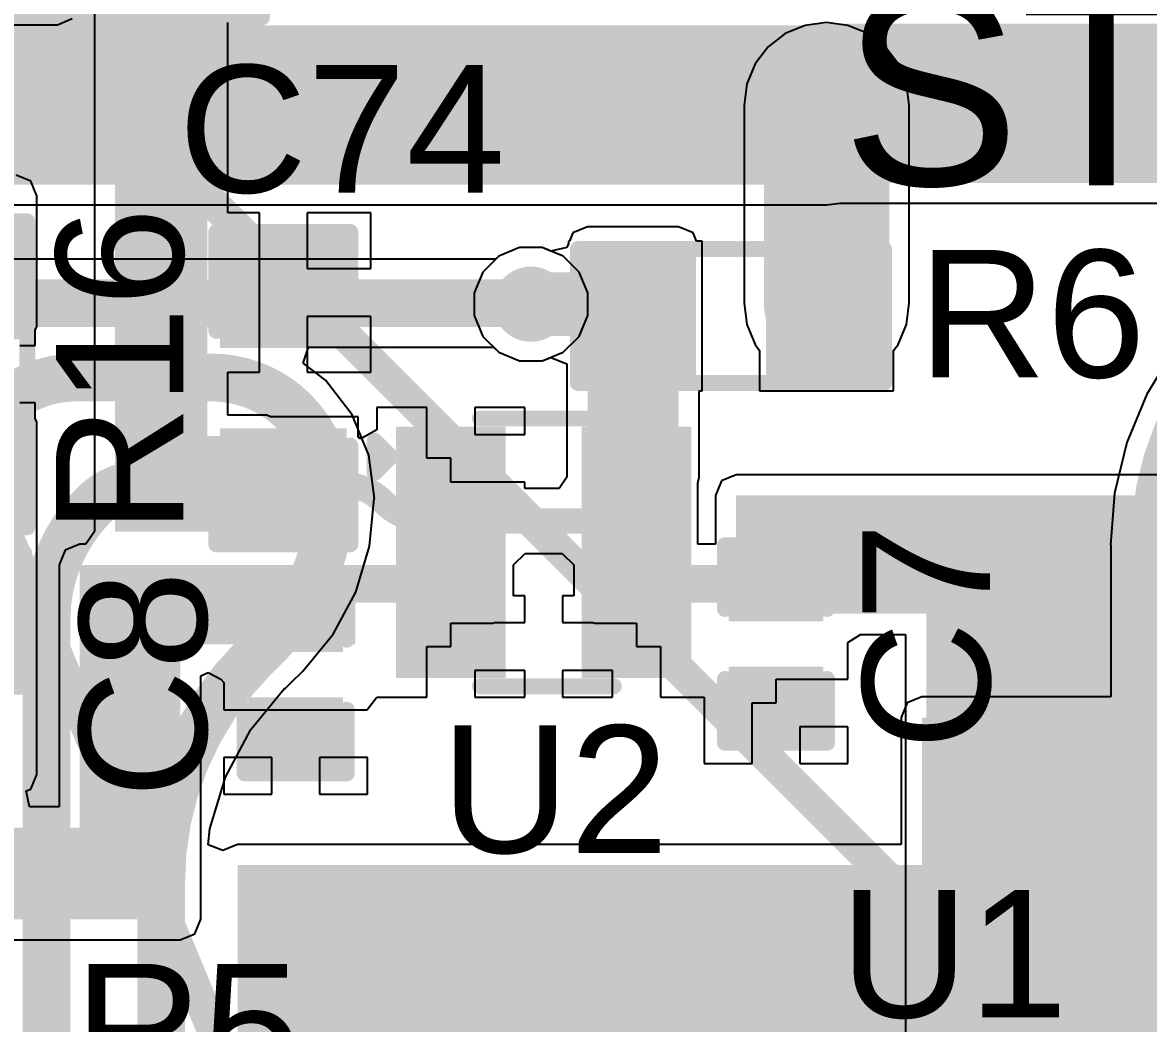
# Model space of a CAD drawing. Header units: millimetres. Extents: x -0.86 to 3.12, y -2.15 to 0.92.
# Drawn here: x 1.2178 to 1.571, y -1.2067 to -0.8927 of the extents above; entities that cross this region are included whole.
import ezdxf

# ---------------------------------------------------------------- set-up
doc = ezdxf.new("R2010")
doc.units = ezdxf.units.MM
doc.header["$MEASUREMENT"] = 0
for name, color, linetype in [('BottomLayer', 5, 'Continuous'), ('Mechanical1', 6, 'Continuous'), ('Mechanical2', 216, 'Continuous'), ('TopLayer', 1, 'Continuous'), ('TopOverlay', 2, 'Continuous'), ('TopPaste', 8, 'Continuous'), ('TopSolder', 216, 'Continuous'), ('ViaHoleLayer', 16, 'Continuous')]:
    doc.layers.add(name, color=color, linetype=linetype)
doc.styles.add('Arial', font='', dxfattribs={"height": 0.2})
doc.styles.get('Arial').set_extended_font_data('Arial')

# ---------------------------------------------------------------- blocks, each defined once
blk = doc.blocks.new('SOT_583_13')
at = {"layer": 'TopLayer'}
for points in [[(-0.0423228, 0.0354331), (-0.0159448, 0.0354331), (-0.0159448, 0.0236221), (-0.0423228, 0.0236221)], [(0.0159448, 0.0354331), (0.0423228, 0.0354331), (0.0423228, 0.0236221), (0.0159448, 0.0236221)], [(-0.0423228, 0.0157481), (-0.0159448, 0.0157481), (-0.0159448, 0.0039371), (-0.0423228, 0.0039371)], [(0.0159449, 0.0157481), (0.0423229, 0.0157481), (0.0423229, 0.0039371), (0.0159449, 0.0039371)], [(-0.0423228, -0.003937), (-0.0159448, -0.003937), (-0.0159448, -0.015748), (-0.0423228, -0.015748)], [(0.0159447, -0.0039369), (0.0423227, -0.0039369), (0.0423227, -0.0157479), (0.0159447, -0.0157479)], [(-0.0423228, -0.023622), (-0.0159448, -0.023622), (-0.0159448, -0.035433), (-0.0423228, -0.035433)], [(0.0159448, -0.0236221), (0.0423228, -0.0236221), (0.0423228, -0.0354331), (0.0159448, -0.0354331)]]:
    blk.add_hatch(color=1, dxfattribs=at).paths.add_polyline_path(points)
at = {"layer": 'TopPaste'}
for points in [[(-0.0423228, 0.0354331), (-0.0159448, 0.0354331), (-0.0159448, 0.0236221), (-0.0423228, 0.0236221)], [(0.0159448, 0.0354331), (0.0423228, 0.0354331), (0.0423228, 0.0236221), (0.0159448, 0.0236221)], [(-0.0423228, 0.0157481), (-0.0159448, 0.0157481), (-0.0159448, 0.0039371), (-0.0423228, 0.0039371)], [(0.0159449, 0.0157481), (0.0423229, 0.0157481), (0.0423229, 0.0039371), (0.0159449, 0.0039371)], [(-0.0423228, -0.003937), (-0.0159448, -0.003937), (-0.0159448, -0.015748), (-0.0423228, -0.015748)], [(0.0159447, -0.0039369), (0.0423227, -0.0039369), (0.0423227, -0.0157479), (0.0159447, -0.0157479)], [(-0.0423228, -0.023622), (-0.0159448, -0.023622), (-0.0159448, -0.035433), (-0.0423228, -0.035433)], [(0.0159448, -0.0236221), (0.0423228, -0.0236221), (0.0423228, -0.0354331), (0.0159448, -0.0354331)]]:
    blk.add_hatch(color=8, dxfattribs=at).paths.add_polyline_path(points)
at = {"layer": 'TopSolder'}
for points in [[(-0.0463228, 0.0394331), (-0.0119448, 0.0394331), (-0.0119448, 0.0196221), (-0.0463228, 0.0196221)], [(0.0119448, 0.0394331), (0.0463228, 0.0394331), (0.0463228, 0.0196221), (0.0119448, 0.0196221)], [(-0.0463228, 0.0197481), (-0.0119448, 0.0197481), (-0.0119448, -6.29e-05), (-0.0463228, -6.29e-05)], [(0.0119449, 0.0197481), (0.0463229, 0.0197481), (0.0463229, -6.29e-05), (0.0119449, -6.29e-05)], [(-0.0463228, 6.3e-05), (-0.0119448, 6.3e-05), (-0.0119448, -0.019748), (-0.0463228, -0.019748)], [(0.0119447, 6.31e-05), (0.0463227, 6.31e-05), (0.0463227, -0.0197479), (0.0119447, -0.0197479)], [(-0.0463228, -0.019622), (-0.0119448, -0.019622), (-0.0119448, -0.039433), (-0.0463228, -0.039433)], [(0.0119448, -0.0196221), (0.0463228, -0.0196221), (0.0463228, -0.0394331), (0.0119448, -0.0394331)]]:
    blk.add_hatch(color=216, dxfattribs=at).paths.add_polyline_path(points)
at = {"layer": 'TopOverlay', "const_width": 0.005}
for points in [[(-0.02, 0.0419999), (0.022, 0.042)], [(-0.053, 0.025), (-0.0529999, 0.0349999)], [(-0.0529999, 0.0349999), (-0.048, 0.03)], [(-0.053, 0.025), (-0.048, 0.03)], [(-0.0199999, -0.042), (0.022, -0.042)]]:
    blk.add_lwpolyline(points, dxfattribs=at)
at = {"layer": 'TopOverlay', "const_width": 0.0025}
for points in [[(-0.02125, 0.0419999, 1), (-0.01875, 0.0419999, 1)], [(0.02075, 0.042, 1), (0.02325, 0.042, 1)], [(-0.0542499, 0.0349999, 1), (-0.0517499, 0.0349999, 1)], [(-0.0542499, 0.0349999, 1), (-0.0517499, 0.0349999, 1)], [(-0.04925, 0.03, 1), (-0.04675, 0.03, 1)], [(-0.04925, 0.03, 1), (-0.04675, 0.03, 1)], [(-0.05425, 0.025, 1), (-0.05175, 0.025, 1)], [(-0.05425, 0.025, 1), (-0.05175, 0.025, 1)], [(-0.0212499, -0.042, 1), (-0.0187499, -0.042, 1)], [(0.02075, -0.042, 1), (0.02325, -0.042, 1)]]:
    blk.add_lwpolyline(points, format="xyb", close=True, dxfattribs=at)
blk = doc.blocks.new('R___0603_25')
at = {"layer": 'TopLayer'}
for points in [[(-0.015, 0.0175), (-0.015, -0.0175), (-0.045, -0.0175), (-0.045, 0.0175)], [(0.045, 0.0175), (0.045, -0.0175), (0.015, -0.0175), (0.015, 0.0175)]]:
    blk.add_hatch(color=1, dxfattribs=at).paths.add_polyline_path(points)
at = {"layer": 'TopPaste'}
for points in [[(-0.015, 0.0175), (-0.015, -0.0175), (-0.045, -0.0175), (-0.045, 0.0175)], [(0.045, 0.0175), (0.045, -0.0175), (0.015, -0.0175), (0.015, 0.0175)]]:
    blk.add_hatch(color=8, dxfattribs=at).paths.add_polyline_path(points)
at = {"layer": 'TopSolder'}
for points in [[(-0.011, 0.0215), (-0.011, -0.0215), (-0.049, -0.0215), (-0.049, 0.0215)], [(0.049, 0.0215), (0.049, -0.0215), (0.011, -0.0215), (0.011, 0.0215)]]:
    blk.add_hatch(color=216, dxfattribs=at).paths.add_polyline_path(points)
at = {"layer": 'TopOverlay', "const_width": 0.005}
for points in [[(-0.048, 0.021), (-0.048, -0.021)], [(-0.048, 0.021), (0.048, 0.021)], [(0.048, 0.021), (0.048, -0.021)], [(-0.048, -0.021), (0.048, -0.021)]]:
    blk.add_lwpolyline(points, dxfattribs=at)
at = {"layer": 'TopOverlay', "const_width": 0.0025}
for points in [[(-0.04925, 0.021, 1), (-0.04675, 0.021, 1)], [(-0.04925, 0.021, 1), (-0.04675, 0.021, 1)], [(0.04675, 0.021, 1), (0.04925, 0.021, 1)], [(0.04675, 0.021, 1), (0.04925, 0.021, 1)], [(-0.04925, -0.021, 1), (-0.04675, -0.021, 1)], [(-0.04925, -0.021, 1), (-0.04675, -0.021, 1)], [(0.04675, -0.021, 1), (0.04925, -0.021, 1)], [(0.04675, -0.021, 1), (0.04925, -0.021, 1)]]:
    blk.add_lwpolyline(points, format="xyb", close=True, dxfattribs=at)
blk = doc.blocks.new('R___0603_26')
at = {"layer": 'TopLayer'}
for points in [[(-0.015, 0.0175), (-0.015, -0.0175), (-0.045, -0.0175), (-0.045, 0.0175)], [(0.045, 0.0175), (0.045, -0.0175), (0.015, -0.0175), (0.015, 0.0175)]]:
    blk.add_hatch(color=1, dxfattribs=at).paths.add_polyline_path(points)
at = {"layer": 'TopPaste'}
for points in [[(-0.015, 0.0175), (-0.015, -0.0175), (-0.045, -0.0175), (-0.045, 0.0175)], [(0.045, 0.0175), (0.045, -0.0175), (0.015, -0.0175), (0.015, 0.0175)]]:
    blk.add_hatch(color=8, dxfattribs=at).paths.add_polyline_path(points)
at = {"layer": 'TopSolder'}
for points in [[(-0.011, 0.0215), (-0.011, -0.0215), (-0.049, -0.0215), (-0.049, 0.0215)], [(0.049, 0.0215), (0.049, -0.0215), (0.011, -0.0215), (0.011, 0.0215)]]:
    blk.add_hatch(color=216, dxfattribs=at).paths.add_polyline_path(points)
at = {"layer": 'TopOverlay', "const_width": 0.005}
for points in [[(-0.048, 0.021), (-0.048, -0.021)], [(0.048, 0.021), (-0.048, 0.021)], [(0.048, 0.021), (0.048, -0.021)], [(0.048, -0.021), (-0.048, -0.021)]]:
    blk.add_lwpolyline(points, dxfattribs=at)
at = {"layer": 'TopOverlay', "const_width": 0.0025}
for points in [[(-0.04925, 0.021, 1), (-0.04675, 0.021, 1)], [(-0.04925, 0.021, 1), (-0.04675, 0.021, 1)], [(0.04675, 0.021, 1), (0.04925, 0.021, 1)], [(0.04675, 0.021, 1), (0.04925, 0.021, 1)], [(-0.04925, -0.021, 1), (-0.04675, -0.021, 1)], [(-0.04925, -0.021, 1), (-0.04675, -0.021, 1)], [(0.04675, -0.021, 1), (0.04925, -0.021, 1)], [(0.04675, -0.021, 1), (0.04925, -0.021, 1)]]:
    blk.add_lwpolyline(points, format="xyb", close=True, dxfattribs=at)
blk = doc.blocks.new('R___0603_56')
at = {"layer": 'TopLayer'}
for points in [[(-0.0150001, 0.0174999), (-0.0150001, -0.0175001), (-0.0450001, -0.0175001), (-0.0450001, 0.0174999)], [(0.0450001, 0.0175001), (0.0450001, -0.0174999), (0.0150001, -0.0174999), (0.0150001, 0.0175001)]]:
    blk.add_hatch(color=1, dxfattribs=at).paths.add_polyline_path(points)
at = {"layer": 'TopPaste'}
for points in [[(-0.0150001, 0.0174999), (-0.0150001, -0.0175001), (-0.0450001, -0.0175001), (-0.0450001, 0.0174999)], [(0.0450001, 0.0175001), (0.0450001, -0.0174999), (0.0150001, -0.0174999), (0.0150001, 0.0175001)]]:
    blk.add_hatch(color=8, dxfattribs=at).paths.add_polyline_path(points)
at = {"layer": 'TopSolder'}
for points in [[(-0.0110001, 0.0214999), (-0.0110001, -0.0215001), (-0.0490001, -0.0215001), (-0.0490001, 0.0214999)], [(0.0490001, 0.0215001), (0.0490001, -0.0214999), (0.0110001, -0.0214999), (0.0110001, 0.0215001)]]:
    blk.add_hatch(color=216, dxfattribs=at).paths.add_polyline_path(points)
at = {"layer": 'TopOverlay', "const_width": 0.005}
for points in [[(-0.0479999, -0.021), (-0.048, 0.021)], [(0.0479999, 0.021), (-0.048, 0.021)], [(0.048, -0.021), (0.0479999, 0.021)], [(0.048, -0.021), (-0.0479999, -0.021)]]:
    blk.add_lwpolyline(points, dxfattribs=at)
at = {"layer": 'TopOverlay', "const_width": 0.0025}
for points in [[(-0.04925, 0.021, 1), (-0.04675, 0.021, 1)], [(-0.04925, 0.021, 1), (-0.04675, 0.021, 1)], [(0.0467499, 0.021, 1), (0.0492499, 0.021, 1)], [(0.0467499, 0.021, 1), (0.0492499, 0.021, 1)], [(-0.0492499, -0.021, 1), (-0.0467499, -0.021, 1)], [(-0.0492499, -0.021, 1), (-0.0467499, -0.021, 1)], [(0.04675, -0.021, 1), (0.04925, -0.021, 1)], [(0.04675, -0.021, 1), (0.04925, -0.021, 1)]]:
    blk.add_lwpolyline(points, format="xyb", close=True, dxfattribs=at)
blk = doc.blocks.new('SOT_23_5_80')
at = {"layer": 'TopLayer'}
for points in [[(-0.07283465, 0.0492126), (-0.02952755, 0.0492126), (-0.02952755, 0.0255906), (-0.07283465, 0.0255906)], [(0.02952755, 0.0492126), (0.07283465, 0.0492126), (0.07283465, 0.0255906), (0.02952755, 0.0255906)], [(-0.07283465, 0.011811), (-0.02952755, 0.011811), (-0.02952755, -0.011811), (-0.07283465, -0.011811)], [(-0.07283465, -0.0255906), (-0.02952755, -0.0255906), (-0.02952755, -0.0492126), (-0.07283465, -0.0492126)], [(0.02952755, -0.0255906), (0.07283465, -0.0255906), (0.07283465, -0.0492126), (0.02952755, -0.0492126)]]:
    blk.add_hatch(color=1, dxfattribs=at).paths.add_polyline_path(points)
at = {"layer": 'TopPaste'}
for points in [[(-0.07283465, 0.0492126), (-0.02952755, 0.0492126), (-0.02952755, 0.0255906), (-0.07283465, 0.0255906)], [(0.02952755, 0.0492126), (0.07283465, 0.0492126), (0.07283465, 0.0255906), (0.02952755, 0.0255906)], [(-0.07283465, 0.011811), (-0.02952755, 0.011811), (-0.02952755, -0.011811), (-0.07283465, -0.011811)], [(-0.07283465, -0.0255906), (-0.02952755, -0.0255906), (-0.02952755, -0.0492126), (-0.07283465, -0.0492126)], [(0.02952755, -0.0255906), (0.07283465, -0.0255906), (0.07283465, -0.0492126), (0.02952755, -0.0492126)]]:
    blk.add_hatch(color=8, dxfattribs=at).paths.add_polyline_path(points)
at = {"layer": 'TopSolder'}
for points in [[(-0.07683465, 0.0532126), (-0.02552755, 0.0532126), (-0.02552755, 0.0215906), (-0.07683465, 0.0215906)], [(0.02552755, 0.0532126), (0.07683465, 0.0532126), (0.07683465, 0.0215906), (0.02552755, 0.0215906)], [(-0.07683465, 0.015811), (-0.02552755, 0.015811), (-0.02552755, -0.015811), (-0.07683465, -0.015811)], [(-0.07683465, -0.0215906), (-0.02552755, -0.0215906), (-0.02552755, -0.0532126), (-0.07683465, -0.0532126)], [(0.02552755, -0.0215906), (0.07683465, -0.0215906), (0.07683465, -0.0532126), (0.02552755, -0.0532126)]]:
    blk.add_hatch(color=216, dxfattribs=at).paths.add_polyline_path(points)
at = {"layer": 'TopOverlay', "const_width": 0.005}
for points in [[(0.0343936, 0.059), (-0.0346064, 0.059)], [(-0.0346064, 0.059), (-0.0346064, 0.055063)], [(0.0343936, 0.059), (0.0343936, 0.055063)], [(-0.079, 0.037), (-0.084, 0.042)], [(-0.084, 0.042), (-0.084, 0.032)], [(-0.079, 0.037), (-0.084, 0.032)], [(0.0346457, 0.0173228), (0.0346457, -0.0164567)], [(-0.0346064, -0.055063), (-0.0346064, -0.059)], [(0.0343936, -0.055063), (0.0343936, -0.059)], [(0.0343936, -0.059), (-0.0346064, -0.059)]]:
    blk.add_lwpolyline(points, dxfattribs=at)
at = {"layer": 'TopOverlay', "const_width": 0.0025}
for points in [[(-0.0358564, 0.059, 1), (-0.0333564, 0.059, 1)], [(-0.0358564, 0.059, 1), (-0.0333564, 0.059, 1)], [(0.0331436, 0.059, 1), (0.0356436, 0.059, 1)], [(0.0331436, 0.059, 1), (0.0356436, 0.059, 1)], [(-0.0358564, 0.055063, 1), (-0.0333564, 0.055063, 1)], [(0.0331436, 0.055063, 1), (0.0356436, 0.055063, 1)], [(-0.08525, 0.042, 1), (-0.08275, 0.042, 1)], [(-0.08525, 0.042, 1), (-0.08275, 0.042, 1)], [(-0.08025, 0.037, 1), (-0.07775, 0.037, 1)], [(-0.08025, 0.037, 1), (-0.07775, 0.037, 1)], [(-0.08525, 0.032, 1), (-0.08275, 0.032, 1)], [(-0.08525, 0.032, 1), (-0.08275, 0.032, 1)], [(0.0333957, 0.0173228, 1), (0.0358957, 0.0173228, 1)], [(0.0333957, -0.0164567, 1), (0.0358957, -0.0164567, 1)], [(-0.0358564, -0.055063, 1), (-0.0333564, -0.055063, 1)], [(0.0331436, -0.055063, 1), (0.0356436, -0.055063, 1)], [(-0.0358564, -0.059, 1), (-0.0333564, -0.059, 1)], [(-0.0358564, -0.059, 1), (-0.0333564, -0.059, 1)], [(0.0331436, -0.059, 1), (0.0356436, -0.059, 1)], [(0.0331436, -0.059, 1), (0.0356436, -0.059, 1)]]:
    blk.add_lwpolyline(points, format="xyb", close=True, dxfattribs=at)
blk = doc.blocks.new('C___0603_107')
at = {"layer": 'TopLayer'}
for points in [[(-0.0150001, 0.0174999), (-0.0150001, -0.0175001), (-0.0450001, -0.0175001), (-0.0450001, 0.0174999)], [(0.0450001, 0.0175001), (0.0450001, -0.0174999), (0.0150001, -0.0174999), (0.0150001, 0.0175001)]]:
    blk.add_hatch(color=1, dxfattribs=at).paths.add_polyline_path(points)
at = {"layer": 'TopPaste'}
for points in [[(-0.0150001, 0.0174999), (-0.0150001, -0.0175001), (-0.0450001, -0.0175001), (-0.0450001, 0.0174999)], [(0.0450001, 0.0175001), (0.0450001, -0.0174999), (0.0150001, -0.0174999), (0.0150001, 0.0175001)]]:
    blk.add_hatch(color=8, dxfattribs=at).paths.add_polyline_path(points)
at = {"layer": 'TopSolder'}
for points in [[(-0.0126379, 0.0198621), (-0.0126379, -0.0198623), (-0.0473623, -0.0198623), (-0.0473623, 0.0198621)], [(0.0473623, 0.0198623), (0.0473623, -0.0198621), (0.0126379, -0.0198621), (0.0126379, 0.0198623)]]:
    blk.add_hatch(color=216, dxfattribs=at).paths.add_polyline_path(points)
at = {"layer": 'TopOverlay', "const_width": 0.005}
for points in [[(-0.049, -0.0210001), (-0.0489999, 0.021)], [(-0.0179999, 0.021), (-0.0489999, 0.021)], [(0.018, 0.021), (0.049, 0.0210001)], [(0.0489999, -0.021), (0.049, 0.0210001)], [(-0.049, -0.0210001), (-0.018, -0.021)], [(0.0489999, -0.021), (0.0179999, -0.021)]]:
    blk.add_lwpolyline(points, dxfattribs=at)
at = {"layer": 'TopOverlay', "const_width": 0.0025}
for points in [[(-0.0502499, 0.021, 1), (-0.0477499, 0.021, 1)], [(-0.0502499, 0.021, 1), (-0.0477499, 0.021, 1)], [(-0.0192499, 0.021, 1), (-0.0167499, 0.021, 1)], [(0.01675, 0.021, 1), (0.01925, 0.021, 1)], [(0.04775, 0.0210001, 1), (0.05025, 0.0210001, 1)], [(0.04775, 0.0210001, 1), (0.05025, 0.0210001, 1)], [(-0.05025, -0.0210001, 1), (-0.04775, -0.0210001, 1)], [(-0.05025, -0.0210001, 1), (-0.04775, -0.0210001, 1)], [(-0.01925, -0.021, 1), (-0.01675, -0.021, 1)], [(0.0167499, -0.021, 1), (0.0192499, -0.021, 1)], [(0.0477499, -0.021, 1), (0.0502499, -0.021, 1)], [(0.0477499, -0.021, 1), (0.0502499, -0.021, 1)]]:
    blk.add_lwpolyline(points, format="xyb", close=True, dxfattribs=at)
blk = doc.blocks.new('C___0402_115')
at = {"layer": 'TopLayer'}
for points in [[(-0.0275, -0.0124999), (-0.0275, 0.0125001), (-0.009499999999999998, 0.0125001), (-0.009500000000000001, -0.0124999)], [(0.009499999999999998, -0.0125001), (0.009500000000000001, 0.0124999), (0.0275, 0.0124999), (0.0275, -0.0125001)]]:
    blk.add_hatch(color=1, dxfattribs=at).paths.add_polyline_path(points)
at = {"layer": 'TopPaste'}
for points in [[(-0.0275, -0.0124999), (-0.0275, 0.0125001), (-0.009499999999999998, 0.0125001), (-0.009500000000000001, -0.0124999)], [(0.009499999999999998, -0.0125001), (0.009500000000000001, 0.0124999), (0.0275, 0.0124999), (0.0275, -0.0125001)]]:
    blk.add_hatch(color=8, dxfattribs=at).paths.add_polyline_path(points)
at = {"layer": 'TopSolder'}
for points in [[(-0.0298622, -0.0148621), (-0.0298622, 0.0148623), (-0.007137799999999999, 0.0148623), (-0.007137800000000001, -0.0148621)], [(0.007137799999999999, -0.0148623), (0.007137800000000001, 0.0148621), (0.0298622, 0.0148621), (0.0298622, -0.0148623)]]:
    blk.add_hatch(color=216, dxfattribs=at).paths.add_polyline_path(points)
at = {"layer": 'TopOverlay', "const_width": 0.005}
for points in [[(-0.031, 0.016), (-0.011, 0.016)], [(-0.031, 0.016), (-0.031, -0.016)], [(0.011, 0.016), (0.031, 0.016)], [(0.031, 0.016), (0.031, -0.016)], [(-0.031, -0.016), (-0.011, -0.016)], [(0.011, -0.016), (0.031, -0.016)]]:
    blk.add_lwpolyline(points, dxfattribs=at)
at = {"layer": 'TopOverlay', "const_width": 0.0025}
for points in [[(-0.03225, 0.016, 1), (-0.02975, 0.016, 1)], [(-0.03225, 0.016, 1), (-0.02975, 0.016, 1)], [(-0.01225, 0.016, 1), (-0.00975, 0.016, 1)], [(0.00975, 0.016, 1), (0.01225, 0.016, 1)], [(0.02975, 0.016, 1), (0.03225, 0.016, 1)], [(0.02975, 0.016, 1), (0.03225, 0.016, 1)], [(-0.03225, -0.016, 1), (-0.02975, -0.016, 1)], [(-0.03225, -0.016, 1), (-0.02975, -0.016, 1)], [(-0.01225, -0.016, 1), (-0.00975, -0.016, 1)], [(0.00975, -0.016, 1), (0.01225, -0.016, 1)], [(0.02975, -0.016, 1), (0.03225, -0.016, 1)], [(0.02975, -0.016, 1), (0.03225, -0.016, 1)]]:
    blk.add_lwpolyline(points, format="xyb", close=True, dxfattribs=at)
blk = doc.blocks.new('C___0402_116')
at = {"layer": 'TopLayer'}
for points in [[(-0.0275, -0.0124999), (-0.0275, 0.0125001), (-0.009499999999999998, 0.0125001), (-0.009500000000000001, -0.0124999)], [(0.009499999999999998, -0.0125001), (0.009500000000000001, 0.0124999), (0.0275, 0.0124999), (0.0275, -0.0125001)]]:
    blk.add_hatch(color=1, dxfattribs=at).paths.add_polyline_path(points)
at = {"layer": 'TopPaste'}
for points in [[(-0.0275, -0.0124999), (-0.0275, 0.0125001), (-0.009499999999999998, 0.0125001), (-0.009500000000000001, -0.0124999)], [(0.009499999999999998, -0.0125001), (0.009500000000000001, 0.0124999), (0.0275, 0.0124999), (0.0275, -0.0125001)]]:
    blk.add_hatch(color=8, dxfattribs=at).paths.add_polyline_path(points)
at = {"layer": 'TopSolder'}
for points in [[(-0.0298622, -0.0148621), (-0.0298622, 0.0148623), (-0.007137799999999999, 0.0148623), (-0.007137800000000001, -0.0148621)], [(0.007137799999999999, -0.0148623), (0.007137800000000001, 0.0148621), (0.0298622, 0.0148621), (0.0298622, -0.0148623)]]:
    blk.add_hatch(color=216, dxfattribs=at).paths.add_polyline_path(points)
at = {"layer": 'TopOverlay', "const_width": 0.005}
for points in [[(-0.031, 0.016), (-0.031, -0.016)], [(-0.031, 0.016), (-0.011, 0.016)], [(0.011, 0.016), (0.031, 0.016)], [(0.031, 0.016), (0.031, -0.016)], [(-0.031, -0.016), (-0.011, -0.016)], [(0.011, -0.016), (0.031, -0.016)]]:
    blk.add_lwpolyline(points, dxfattribs=at)
at = {"layer": 'TopOverlay', "const_width": 0.0025}
for points in [[(-0.03225, 0.016, 1), (-0.02975, 0.016, 1)], [(-0.03225, 0.016, 1), (-0.02975, 0.016, 1)], [(-0.01225, 0.016, 1), (-0.00975, 0.016, 1)], [(0.00975, 0.016, 1), (0.01225, 0.016, 1)], [(0.02975, 0.016, 1), (0.03225, 0.016, 1)], [(0.02975, 0.016, 1), (0.03225, 0.016, 1)], [(-0.03225, -0.016, 1), (-0.02975, -0.016, 1)], [(-0.03225, -0.016, 1), (-0.02975, -0.016, 1)], [(-0.01225, -0.016, 1), (-0.00975, -0.016, 1)], [(0.00975, -0.016, 1), (0.01225, -0.016, 1)], [(0.02975, -0.016, 1), (0.03225, -0.016, 1)], [(0.02975, -0.016, 1), (0.03225, -0.016, 1)]]:
    blk.add_lwpolyline(points, format="xyb", close=True, dxfattribs=at)

msp = doc.modelspace()

# ---------------------------------------------------------------- hatches: boundary and pattern name
at = {"layer": 'BottomLayer'}
h = msp.add_hatch(color=5, dxfattribs=at)
edge = h.paths.add_edge_path()
edge.add_arc((1.4700309, -0.9185963), 0.011811, 0, 360)
h = msp.add_hatch(color=5, dxfattribs=at)
edge = h.paths.add_edge_path()
edge.add_arc((1.3772784, -0.9810467), 0.011811, 0, 360)
h = msp.add_hatch(color=5, dxfattribs=at)
edge = h.paths.add_edge_path()
edge.add_arc((1.2672784, -1.0373986), 0.011811, 0, 360)
for points in [[(1.4999172, -1.2170467), (1.62514, -1.2170467), (1.62514, -1.1107515), (1.4999172, -1.1107515)], [(1.2852784, -1.2170467), (1.6082784, -1.2170467), (1.6082784, -1.1570467), (1.2852784, -1.1570467)], [(1.2852784, -1.5031866), (1.3872784, -1.5031866), (1.3872784, -1.1570468), (1.2852784, -1.1570468)]]:
    msp.add_hatch(color=5, dxfattribs=at).paths.add_polyline_path(points)
h = msp.add_hatch(color=5, dxfattribs=at)
edge = h.paths.add_edge_path()
edge.add_arc((1.5472784, -1.1370467), 0.011811, 0, 360)
h = msp.add_hatch(color=5, dxfattribs=at)
edge = h.paths.add_edge_path()
edge.add_arc((1.5472784, -1.1820467), 0.011811, 0, 360)
at = {"layer": 'TopLayer'}
for points in [[(1.246828, -1.0523986), (1.2757432, -1.0523986), (1.2757432, -0.7826216), (1.246828, -0.7826216)], [(1.3950307, -1.0352999), (1.4236011, -1.0352999), (1.4236011, -0.9632359), (1.3950307, -0.9632359)], [(1.2552784, -1.0523986), (1.2944288, -1.0523986), (1.2944288, -1.0223986), (1.2552784, -1.0223986)], [(1.4416581, -1.0781586), (1.6394083, -1.0781586), (1.6394083, -1.0410468), (1.4416581, -1.0410468)], [(1.5012784, -1.2160467), (1.6394082, -1.2160467), (1.6394082, -1.0410467), (1.5012784, -1.0410467)], [(1.2357476, -1.1740467), (1.2672784, -1.1740467), (1.2672784, -1.0628591), (1.2357476, -1.0628591)], [(1.2471864, -1.0877868), (1.3221488, -1.0877868), (1.3221488, -1.062859), (1.2471864, -1.062859)], [(1.2910008, -1.07467), (1.3653336, -1.07467), (1.3653336, -1.062859), (1.2910008, -1.062859)], [(1.3972231, -1.0746699), (1.4666581, -1.0746699), (1.4666581, -1.0628589), (1.3972231, -1.0628589)], [(1.1622784, -1.1740467), (1.2672784, -1.1740467), (1.2672784, -1.1452629), (1.1622784, -1.1452629)]]:
    msp.add_hatch(color=1, dxfattribs=at).paths.add_polyline_path(points)
h = msp.add_hatch(color=1, dxfattribs=at)
edge = h.paths.add_edge_path()
edge.add_arc((1.4700309, -0.9185963), 0.011811, 0, 360)
h = msp.add_hatch(color=1, dxfattribs=at)
edge = h.paths.add_edge_path()
edge.add_arc((1.3772784, -0.9810467), 0.011811, 0, 360)
h = msp.add_hatch(color=1, dxfattribs=at)
edge = h.paths.add_edge_path()
edge.add_arc((1.2672784, -1.0373986), 0.011811, 0, 360)
h = msp.add_hatch(color=1, dxfattribs=at)
edge = h.paths.add_edge_path()
edge.add_arc((1.5472784, -1.1370467), 0.011811, 0, 360)
h = msp.add_hatch(color=1, dxfattribs=at)
edge = h.paths.add_edge_path()
edge.add_arc((1.5472784, -1.1820467), 0.011811, 0, 360)
at = {"layer": 'ViaHoleLayer'}
h = msp.add_hatch(color=16, dxfattribs=at)
edge = h.paths.add_edge_path()
edge.add_arc((1.4700309, -0.9185963), 0.0059055, 0, 360)
h = msp.add_hatch(color=16, dxfattribs=at)
edge = h.paths.add_edge_path()
edge.add_arc((1.3772784, -0.9810467), 0.0059055, 0, 360)
h = msp.add_hatch(color=16, dxfattribs=at)
edge = h.paths.add_edge_path()
edge.add_arc((1.2672784, -1.0373986), 0.0059055, 0, 360)
h = msp.add_hatch(color=16, dxfattribs=at)
edge = h.paths.add_edge_path()
edge.add_arc((1.5472784, -1.1370467), 0.0059055, 0, 360)
h = msp.add_hatch(color=16, dxfattribs=at)
edge = h.paths.add_edge_path()
edge.add_arc((1.5472784, -1.1820467), 0.0059055, 0, 360)

# ---------------------------------------------------------------- linework, layer by layer
at = {"layer": 'BottomLayer'}
for p, q in [((1.1171958, -0.9498638), (1.4700309, -0.9498638)), ((1.4700309, -0.9498638), (1.4742056, -0.9493142)), ((1.4742056, -0.9493142), (1.6335891, -0.9493142)), ((1.3737356, -0.9632357), (1.3671893, -0.9659473)), ((1.3808212, -0.9632357), (1.3737356, -0.9632357)), ((1.3873675, -0.9659473), (1.3808212, -0.9632357)), ((1.3661653, -0.9669713), (1.1703072, -0.9669713)), ((1.3671893, -0.9659473), (1.3661653, -0.9669713)), ((1.3923778, -0.9709576), (1.3873675, -0.9659473)), ((1.3950894, -0.9775039), (1.3923778, -0.9709576)), ((1.3950894, -0.9845895), (1.3950894, -0.9775039)), ((1.3923778, -0.9911358), (1.3950894, -0.9845895)), ((1.3873675, -0.9961461), (1.3923778, -0.9911358)), ((1.305802, -0.9995003), (1.3074993, -0.9945003)), ((1.3074993, -0.9945003), (1.3655435, -0.9945003)), ((1.3655435, -0.9945003), (1.3671893, -0.9961461)), ((1.5790237, -0.9953103), (1.5704617, -1.0092823)), ((1.3128156, -1.0048821), (1.305802, -0.9995003)), ((1.3671893, -0.9961461), (1.3737356, -0.9988577)), ((1.3737356, -0.9988577), (1.3808212, -0.9988577)), ((1.3808212, -0.9988577), (1.3873675, -0.9961461)), ((1.3128287, -1.004869), (1.3128156, -1.0048821)), ((1.3211842, -1.0157581), (1.3128287, -1.004869)), ((1.5704617, -1.0092823), (1.5641908, -1.0244216)), ((1.3264367, -1.0284387), (1.3211842, -1.0157581)), ((1.5641908, -1.0244216), (1.5603654, -1.0403555)), ((1.3282282, -1.0420467), (1.3264367, -1.0284387)), ((1.5603654, -1.0403555), (1.5590797, -1.0566917)), ((1.3266748, -1.0569981), (1.3281474, -1.0420467)), ((1.3281474, -1.0420467), (1.3282282, -1.0420467)), ((1.3223136, -1.071375), (1.3266748, -1.0569981)), ((1.5590797, -1.0566917), (1.5591772, -1.0566917)), ((1.5591772, -1.0566917), (1.5591772, -1.104257)), ((1.3152315, -1.0846248), (1.3223136, -1.071375)), ((1.3057005, -1.0962383), (1.3152315, -1.0846248)), ((1.302091, -1.0997), (1.3057006, -1.0962384)), ((1.3057006, -1.0962384), (1.3057005, -1.0962383)), ((1.289426, -1.1144579), (1.2997859, -1.1018344)), ((1.2997859, -1.1018344), (1.3003007, -1.1014904)), ((1.3003007, -1.1014904), (1.302091, -1.0997)), ((1.4999172, -1.104257), (1.495325, -1.1061592)), ((1.5591772, -1.104257), (1.4999172, -1.104257)), ((1.495325, -1.1061592), (1.4934228, -1.1107514)), ((1.4934228, -1.1107514), (1.4934228, -1.1505523)), ((1.2814403, -1.1293981), (1.289426, -1.1144579)), ((1.2765228, -1.1456092), (1.2814403, -1.1293981)), ((1.2760278, -1.1506353), (1.2765228, -1.1456092)), ((1.2806863, -1.1524545), (1.2760278, -1.1506353)), ((1.2852784, -1.1505523), (1.2806863, -1.1524545)), ((1.4934228, -1.1505523), (1.2852784, -1.1505523))]:
    msp.add_line(p, q, dxfattribs=at)
for points, const_width in [([(1.4700309, -0.9180467), (1.7361105, -0.9180467)], 0.05), ([(1.1171958, -0.9185963), (1.4700309, -0.9185963)], 0.05), ([(1.1703072, -0.9807358), (1.3769675, -0.9807358)], 0.015), ([(1.3769675, -0.9807358), (1.3772784, -0.9810467)], 0.015), ([(1.2344205, -1.0040467), (1.2771657, -1.0040467)], 0.015), ([(1.2561501, -1.0373986), (1.2672784, -1.0373986)], 0.015), ([(1.5854016, -1.16223), (1.5854016, -1.0566917)], 0.04), ([(1.2253244, -1.2945589), (1.2253244, -1.0799706)], 0.015), ([(1.2905677, -1.0917574), (1.2958936, -1.0864315)], 0.015), ([(1.2612784, -1.3230761), (1.2612784, -1.1624681)], 0.015)]:
    msp.add_lwpolyline(points, dxfattribs=dict(at, const_width=const_width))
for points, const_width in [([(1.4575309, -0.9180467, 1), (1.4825309, -0.9180467, 1)], 0.025), ([(1.4575309, -0.9185963, 1), (1.4825309, -0.9185963, 1)], 0.025), ([(1.3732175, -0.9807358, 1), (1.3807175, -0.9807358, 1)], 0.0075), ([(1.3732175, -0.9807358, 1), (1.3807175, -0.9807358, 1)], 0.0075), ([(1.3735284, -0.9810467, 1), (1.3810284, -0.9810467, 1)], 0.0075), ([(1.2306705, -1.0040467, 1), (1.2381705, -1.0040467, 1)], 0.0075), ([(1.2306705, -1.0040467, 1), (1.2381705, -1.0040467, 1)], 0.0075), ([(1.2734157, -1.0040467, 1), (1.2809157, -1.0040467, 1)], 0.0075), ([(1.2734157, -1.0040467, 1), (1.2809157, -1.0040467, 1)], 0.0075), ([(1.2992147, -1.014733, 1), (1.3067147, -1.014733, 1)], 0.0075), ([(1.2992147, -1.014733, 1), (1.3067147, -1.014733, 1)], 0.0075), ([(1.2524001, -1.0373986, 1), (1.2599001, -1.0373986, 1)], 0.0075), ([(1.2524001, -1.0373986, 1), (1.2599001, -1.0373986, 1)], 0.0075), ([(1.2635284, -1.0373986, 1), (1.2710284, -1.0373986, 1)], 0.0075), ([(1.3105284, -1.0420467, 1), (1.3180284, -1.0420467, 1)], 0.0075), ([(1.3105284, -1.0420467, 1), (1.3180284, -1.0420467, 1)], 0.0075), ([(1.2364762, -1.0439945, 1), (1.2439762, -1.0439945, 1)], 0.0075), ([(1.2364762, -1.0439945, 1), (1.2439762, -1.0439945, 1)], 0.0075), ([(1.5754016, -1.0566917, 1), (1.5954016, -1.0566917, 1)], 0.02), ([(1.5754016, -1.0566917, 1), (1.5954016, -1.0566917, 1)], 0.02), ([(1.2215744, -1.0799706, 1), (1.2290744, -1.0799706, 1)], 0.0075), ([(1.2215744, -1.0799706, 1), (1.2290744, -1.0799706, 1)], 0.0075), ([(1.2215782, -1.0793488, 1), (1.2290782, -1.0793488, 1)], 0.0075), ([(1.2215782, -1.0793488, 1), (1.2290782, -1.0793488, 1)], 0.0075), ([(1.2921436, -1.0864315, 1), (1.2996436, -1.0864315, 1)], 0.0075), ([(1.2921436, -1.0864315, 1), (1.2996436, -1.0864315, 1)], 0.0075), ([(1.2868177, -1.0917574, 1), (1.2943177, -1.0917574, 1)], 0.0075), ([(1.2868177, -1.0917574, 1), (1.2943177, -1.0917574, 1)], 0.0075), ([(1.5754016, -1.16223, 1), (1.5954016, -1.16223, 1)], 0.02), ([(1.2575284, -1.1624681, 1), (1.2650284, -1.1624681, 1)], 0.0075), ([(1.2575284, -1.1624681, 1), (1.2650284, -1.1624681, 1)], 0.0075)]:
    msp.add_lwpolyline(points, format="xyb", close=True, dxfattribs=dict(at, const_width=const_width))
for points, const_width in [([(1.5854016, -1.0566917, -0.198912367379658), (1.6082784, -1.0014622)], 0.04), ([(1.2102784, -1.0140467, -0.198912367379658), (1.2344205, -1.0040467)], 0.015), ([(1.2771657, -1.0040467, -0.198912367379658), (1.3029647, -1.014733)], 0.015), ([(1.3029647, -1.014733, -0.198912367379658), (1.3142784, -1.0420467)], 0.015), ([(1.2402262, -1.0439945, -0.198912367379658), (1.2561501, -1.0373986)], 0.015), ([(1.3142784, -1.0420467, -0.198912367379658), (1.2958936, -1.0864315)], 0.015), ([(1.2253282, -1.0793488, -0.1957379662162805), (1.2402262, -1.0439945)], 0.015), ([(1.2253244, -1.0799706, -0.003055438572332334), (1.2253282, -1.0793488)], 0.015), ([(1.2612784, -1.1624681, -0.198912367379658), (1.2905677, -1.0917574)], 0.015)]:
    msp.add_lwpolyline(points, format="xyb", dxfattribs=dict(at, const_width=const_width))
at = {"layer": 'Mechanical1', "const_width": 0.01}
msp.add_lwpolyline([(0.0408131, 0.0155972, -3.064050539179198), (0.0296403, -1.5298955)], format="xyb", dxfattribs=at)
for points in [[(1.0929948, -0.764796), (1.6679948, -2.1485661)], [(1.0932784, -0.7650467), (2.1742784, -1.8460467)]]:
    msp.add_lwpolyline(points, dxfattribs=at)
at = {"layer": 'Mechanical2', "const_width": 0.01}
msp.add_lwpolyline([(1.9986701, 0.2156704, -1.122171366645898), (-0.011594, -1.5132862)], format="xyb", dxfattribs=at)
at = {"layer": 'TopLayer'}
for p, q in [((1.2403336, -0.7826215), (1.2403336, -1.0523985)), ((1.0482784, -0.8933443), (1.2287509, -0.8933443)), ((1.2287509, -0.8933443), (1.2333431, -0.8914421)), ((1.2822376, -0.9523984), (1.2822376, -0.8926466)), ((1.4633258, -0.8935724), (1.4570776, -0.8961605)), ((1.4700309, -0.8926897), (1.4633258, -0.8935724)), ((1.476736, -0.8935724), (1.4700309, -0.8926897)), ((1.4829842, -0.8961605), (1.476736, -0.8935724)), ((1.4570776, -0.8961605), (1.4517122, -0.9002776)), ((1.4883496, -0.9002776), (1.4829842, -0.8961605)), ((1.4517122, -0.9002776), (1.4475951, -0.905643)), ((1.4924667, -0.905643), (1.4883496, -0.9002776)), ((1.4475951, -0.905643), (1.445007, -0.9118912)), ((1.4950548, -0.9118912), (1.4924667, -0.905643)), ((1.445007, -0.9118912), (1.4441243, -0.9185963)), ((1.4959375, -0.9185963), (1.4950548, -0.9118912)), ((1.4441243, -0.9185963), (1.4441243, -0.9807357)), ((1.4959375, -0.9807357), (1.4959375, -0.9185963)), ((1.2203706, -0.9424545), (1.2157784, -0.9405523)), ((1.2222728, -0.9470467), (1.2203706, -0.9424545)), ((1.2222728, -0.9880467), (1.2222728, -0.9470467)), ((1.2921074, -0.9523984), (1.2822376, -0.9523984)), ((1.2921074, -0.9773984), (1.2921074, -0.9523984)), ((1.327107, -0.9523984), (1.3071074, -0.9523984)), ((1.3071074, -0.9523984), (1.3071074, -0.9698984)), ((1.327107, -0.9698984), (1.327107, -0.9523984)), ((1.3950307, -0.9567415), (1.3904385, -0.9586437)), ((1.4236012, -0.9567415), (1.3950307, -0.9567415)), ((1.4281934, -0.9586437), (1.4236012, -0.9567415)), ((1.3904385, -0.9586437), (1.3893647, -0.9612359)), ((1.4292672, -0.9612359), (1.4281934, -0.9586437)), ((1.3737356, -0.9632357), (1.3671893, -0.9659473)), ((1.3808212, -0.9632357), (1.3737356, -0.9632357)), ((1.3835363, -0.9643603), (1.3808212, -0.9632357)), ((1.3885363, -0.9632358), (1.3835363, -0.9643603)), ((1.3890307, -0.9620423), (1.3885363, -0.9632358)), ((1.3893647, -0.9612359), (1.3890307, -0.9612359)), ((1.3890307, -0.9612359), (1.3890307, -0.9620423)), ((1.4310307, -0.9612359), (1.4292672, -0.9612359)), ((1.4310307, -1.0082359), (1.4310307, -0.9612359)), ((1.3671893, -0.9659473), (1.362179, -0.9709576)), ((1.3071074, -0.9698984), (1.327107, -0.9698984)), ((1.362179, -0.9709576), (1.3594674, -0.9775039)), ((1.2921074, -1.0023984), (1.2921074, -0.9773984)), ((1.3594674, -0.9775039), (1.3594674, -0.9845895)), ((1.4441243, -0.9807357), (1.445007, -0.9874408)), ((1.4950548, -0.9874408), (1.4959375, -0.9807357)), ((1.327107, -0.9848984), (1.3071074, -0.9848984)), ((1.3071074, -0.9848984), (1.3071074, -1.0023984)), ((1.327107, -1.0023984), (1.327107, -0.9848984)), ((1.3594674, -0.9845895), (1.362179, -0.9911358)), ((1.2217784, -0.9892403), (1.2222728, -0.9880467)), ((1.445007, -0.9874408), (1.4475951, -0.993689)), ((1.4924667, -0.993689), (1.4950548, -0.9874408)), ((1.2217784, -0.9940467), (1.2217784, -0.9892403)), ((1.362179, -0.9911358), (1.3671893, -0.9961461)), ((1.216972, -0.9940467), (1.2217784, -0.9940467)), ((1.4475951, -0.993689), (1.4490309, -0.9955601)), ((1.4490309, -0.9955601), (1.4490309, -1.0082357)), ((1.4910309, -0.9955601), (1.4924667, -0.993689)), ((1.4910309, -1.0082357), (1.4910309, -0.9955601)), ((1.3671893, -0.9961461), (1.3737356, -0.9988577)), ((1.3737356, -0.9988577), (1.3808212, -0.9988577)), ((1.3808212, -0.9988577), (1.3835363, -0.9977331)), ((1.3835363, -0.9977331), (1.3885363, -0.9997932)), ((1.2822376, -1.0159042), (1.2822376, -1.0023984)), ((1.2822376, -1.0023984), (1.2921074, -1.0023984)), ((1.3071074, -1.0023984), (1.327107, -1.0023984)), ((1.3885363, -0.9997932), (1.3885363, -1.0352998)), ((1.4300956, -1.0322138), (1.4300956, -1.0082359)), ((1.4300956, -1.0082359), (1.4310307, -1.0082359)), ((1.4490309, -1.0082357), (1.4910309, -1.0082357)), ((1.2217784, -1.0120467), (1.216972, -1.0120467)), ((1.2217784, -1.0168531), (1.2217784, -1.0120467)), ((1.3446446, -1.0134889), (1.3289556, -1.0134889)), ((1.3289556, -1.0134889), (1.3289556, -1.0204842)), ((1.3446446, -1.0293944), (1.3446446, -1.0134889)), ((1.3753336, -1.0134889), (1.3596446, -1.0134889)), ((1.3596446, -1.0134889), (1.3596446, -1.0218944)), ((1.3753336, -1.0218944), (1.3753336, -1.0134889)), ((1.2222728, -1.0180467), (1.2217784, -1.0168531)), ((1.2944288, -1.0159042), (1.2822376, -1.0159042)), ((1.2956224, -1.0163986), (1.2944288, -1.0159042)), ((1.3231072, -1.0163986), (1.2956224, -1.0163986)), ((1.3231072, -1.0228142), (1.3231072, -1.0163986)), ((1.2222728, -1.1285896), (1.2222728, -1.0180467)), ((1.3289556, -1.0204842), (1.3239556, -1.0233212)), ((1.3239556, -1.0233212), (1.3231072, -1.0228142)), ((1.3596446, -1.0218944), (1.3753336, -1.0218944)), ((1.3521446, -1.0293944), (1.3446446, -1.0293944)), ((1.3521446, -1.0368944), (1.3521446, -1.0293944)), ((1.4300957, -1.0352998), (1.4300956, -1.0322138)), ((1.4416581, -1.0345523), (1.4370659, -1.0364545)), ((1.6394083, -1.0345523), (1.4416581, -1.0345523)), ((1.3753336, -1.0368944), (1.3521446, -1.0368944)), ((1.3753336, -1.0388835), (1.3753336, -1.0368944)), ((1.3885363, -1.0352998), (1.3861418, -1.0388835)), ((1.4296013, -1.0371741), (1.4296014, -1.037174)), ((1.4296013, -1.0563645), (1.4296013, -1.0371741)), ((1.4296014, -1.037174), (1.4300957, -1.0352998)), ((1.4370659, -1.0364545), (1.4351637, -1.0410467)), ((1.3861418, -1.0388835), (1.3753336, -1.0388835)), ((1.4351637, -1.0410467), (1.4351637, -1.0563645)), ((1.2403336, -1.0523985), (1.2376836, -1.0563646)), ((1.2311554, -1.0582668), (1.2292532, -1.062859)), ((1.2357476, -1.0563646), (1.2311554, -1.0582668)), ((1.2376836, -1.0563646), (1.2357476, -1.0563646)), ((1.371828, -1.0628591), (1.3754763, -1.0592753)), ((1.3754763, -1.0592753), (1.3870803, -1.0592753)), ((1.3870803, -1.0592753), (1.3907287, -1.062859)), ((1.4351637, -1.0563645), (1.4296013, -1.0563645)), ((1.2292532, -1.062859), (1.2292532, -1.1387684)), ((1.371828, -1.072544), (1.371828, -1.0628591)), ((1.3907287, -1.062859), (1.3907287, -1.0725441)), ((1.3753336, -1.072544), (1.371828, -1.072544)), ((1.3753336, -1.0809495), (1.3753336, -1.072544)), ((1.3907287, -1.0725441), (1.3872232, -1.0725441)), ((1.3872232, -1.0725441), (1.3872232, -1.0809496)), ((1.3521446, -1.0884495), (1.3521446, -1.0811665)), ((1.3521446, -1.0811665), (1.3653336, -1.0811665)), ((1.3653336, -1.0811665), (1.3658575, -1.0809495)), ((1.3658575, -1.0809495), (1.3753336, -1.0809495)), ((1.3872232, -1.0809496), (1.3966997, -1.0809496)), ((1.3966997, -1.0809496), (1.3972231, -1.0811664)), ((1.3972231, -1.0811664), (1.4104122, -1.0811664)), ((1.4104122, -1.0811664), (1.4104122, -1.0884496)), ((1.4766579, -1.0871587), (1.4806201, -1.084653)), ((1.4766579, -1.0986586), (1.4766579, -1.0871587)), ((1.4806201, -1.084653), (1.494784, -1.084653)), ((1.494784, -1.084653), (1.494784, -1.2160467)), ((1.3446446, -1.104355), (1.3446446, -1.0884495)), ((1.3446446, -1.0884495), (1.3521446, -1.0884495)), ((1.4104122, -1.0884496), (1.4179122, -1.0884496)), ((1.4179122, -1.0884496), (1.4179122, -1.1043551)), ((1.2737728, -1.097666), (1.2760722, -1.0966138)), ((1.2737728, -1.1740467), (1.2737728, -1.097666)), ((1.2760722, -1.0966138), (1.2799929, -1.0987359)), ((1.3753336, -1.0959495), (1.3596446, -1.0959495)), ((1.3596446, -1.0959495), (1.3596446, -1.104355)), ((1.3753336, -1.104355), (1.3753336, -1.0959495)), ((1.4029122, -1.0959496), (1.3872232, -1.0959496)), ((1.3872232, -1.0959496), (1.3872232, -1.1043551)), ((1.4029122, -1.1043551), (1.4029122, -1.0959496)), ((1.2799929, -1.0987359), (1.2810006, -1.0997663)), ((1.2810006, -1.0997663), (1.2810006, -1.1082868)), ((1.4541581, -1.1061586), (1.4541581, -1.0986586)), ((1.4541581, -1.0986586), (1.4766579, -1.0986586)), ((1.3260006, -1.1081311), (1.3289556, -1.1043551)), ((1.3289556, -1.1043551), (1.3310007, -1.104355)), ((1.3310007, -1.104355), (1.3446446, -1.104355)), ((1.3596446, -1.104355), (1.3753336, -1.104355)), ((1.3872232, -1.1043551), (1.4029122, -1.1043551)), ((1.4179122, -1.1043551), (1.4316579, -1.1043551)), ((1.4316579, -1.1043551), (1.4316579, -1.1251586)), ((1.2810006, -1.1082868), (1.303501, -1.1082868)), ((1.303501, -1.1082868), (1.3260006, -1.1082868)), ((1.3260006, -1.1082868), (1.3260006, -1.1081311)), ((1.4466581, -1.1251586), (1.4466581, -1.1061586)), ((1.4466581, -1.1061586), (1.4541581, -1.1061586)), ((1.4766579, -1.1136586), (1.4616581, -1.1136586)), ((1.4616581, -1.1136586), (1.4616581, -1.1251586)), ((1.4766579, -1.1251586), (1.4766579, -1.1136586)), ((1.296001, -1.1232868), (1.2810006, -1.1232868)), ((1.2810006, -1.1232868), (1.2810006, -1.1347868)), ((1.296001, -1.1347868), (1.296001, -1.1232868)), ((1.3260006, -1.1232868), (1.311001, -1.1232868)), ((1.311001, -1.1232868), (1.311001, -1.1347868)), ((1.3260006, -1.1347868), (1.3260006, -1.1232868)), ((1.4316579, -1.1251586), (1.4466581, -1.1251586)), ((1.4616581, -1.1251586), (1.4766579, -1.1251586)), ((1.2203706, -1.1331818), (1.2222728, -1.1285896)), ((1.2189545, -1.1337684), (1.2203706, -1.1331818)), ((1.2199491, -1.1387684), (1.2189545, -1.1337684)), ((1.2810006, -1.1347868), (1.296001, -1.1347868)), ((1.311001, -1.1347868), (1.3260006, -1.1347868)), ((1.2292532, -1.1387684), (1.2199491, -1.1387684)), ((1.2718706, -1.1786389), (1.2737728, -1.1740467)), ((1.2672784, -1.1805411), (1.2718706, -1.1786389)), ((1.2137728, -1.1805411), (1.2672784, -1.1805411))]:
    msp.add_line(p, q, dxfattribs=at)
for points, const_width in [([(1.4700309, -0.9807357), (1.4700309, -0.9185963)], 0.0393701), ([(1.3772784, -0.9810467), (1.4097197, -0.9810467)], 0.02), ([(1.4097197, -0.9810467), (1.4100306, -0.9807358)], 0.02), ([(1.4100306, -0.9807358), (1.4100307, -0.9807359)], 0.015), ([(1.2996072, -1.0373986), (1.3171703, -1.0373986)], 0.008), ([(1.3453702, -1.0490794), (1.3521446, -1.0490794)], 0.008), ([(1.3521446, -1.0490794), (1.4104123, -1.0490794)], 0.008)]:
    msp.add_lwpolyline(points, dxfattribs=dict(at, const_width=const_width))
for points, const_width in [([(1.4601884, -0.9185963, 1), (1.4798734, -0.9185963, 1)], 0.019685), ([(1.4601884, -0.9807357, 1), (1.4798734, -0.9807357, 1)], 0.019685), ([(1.3722784, -0.9810467, 1), (1.3822784, -0.9810467, 1)], 0.01), ([(1.4047197, -0.9810467, 1), (1.4147197, -0.9810467, 1)], 0.01), ([(1.4047197, -0.9810467, 1), (1.4147197, -0.9810467, 1)], 0.01), ([(1.4050306, -0.9807358, 1), (1.4150306, -0.9807358, 1)], 0.01), ([(1.4062806, -0.9807358, 1), (1.4137806, -0.9807358, 1)], 0.0075), ([(1.4062807, -0.9807359, 1), (1.4137807, -0.9807359, 1)], 0.0075), ([(1.2976072, -1.0373986, 1), (1.3016072, -1.0373986, 1)], 0.004), ([(1.3151703, -1.0373986, 1), (1.3191703, -1.0373986, 1)], 0.004), ([(1.3151703, -1.0373986, 1), (1.3191703, -1.0373986, 1)], 0.004), ([(1.3291131, -1.0431739, 1), (1.3331131, -1.0431739, 1)], 0.004), ([(1.3291131, -1.0431739, 1), (1.3331131, -1.0431739, 1)], 0.004), ([(1.3433702, -1.0490794, 1), (1.3473702, -1.0490794, 1)], 0.004), ([(1.3433702, -1.0490794, 1), (1.3473702, -1.0490794, 1)], 0.004), ([(1.3501446, -1.0490794, 1), (1.3541446, -1.0490794, 1)], 0.004), ([(1.3501446, -1.0490794, 1), (1.3541446, -1.0490794, 1)], 0.004), ([(1.4084123, -1.0490794, 1), (1.4124123, -1.0490794, 1)], 0.004)]:
    msp.add_lwpolyline(points, format="xyb", close=True, dxfattribs=dict(at, const_width=const_width))
at = {"layer": 'TopLayer', "const_width": 0.008}
for points in [[(1.3171703, -1.0373986, -0.198912367379658), (1.3311131, -1.0431739)], [(1.3453702, -1.0490794, -0.198912367379658), (1.3311131, -1.0431739)]]:
    msp.add_lwpolyline(points, format="xyb", dxfattribs=at)

# ---------------------------------------------------------------- block references
for name, p, rotation in [('SOT_23_5_80', (1.2582784, -0.8320467), 180), ('R___0603_25', (1.1982784, -1.0030467), 90), ('C___0603_107', (1.2996071, -1.0073985), 270), ('R___0603_56', (1.4400308, -0.9847358), 180), ('C___0402_116', (1.454158, -1.0876586), 90), ('R___0603_26', (1.1702784, -1.0800467), 180), ('C___0402_115', (1.3035007, -1.0972868), 90)]:
    msp.add_blockref(name, p, dxfattribs=dict(rotation=rotation))
msp.add_blockref('SOT_583_13', (1.3812784, -1.058922))

# ---------------------------------------------------------------- texts
at = {"layer": 'TopOverlay', "style": 'Arial'}
for s, height, rotation, p in [('STANDBY', 0.06, 360, (1.4747423, -0.9437463)), ('R16', 0.04, 90, (1.2682703, -1.0532012)), ('C7', 0.04, 90, (1.5212719, -1.1209811)), ('C8', 0.04, 90, (1.2755791, -1.1361015))]:
    msp.add_text(s, height=height, rotation=rotation, dxfattribs=at).set_placement(p)
for s, p in [('C74', (1.2667011, -0.9460305)), ('R6', (1.4986739, -1.0040347)), ('U2', (1.3490971, -1.1532083)), ('U1', (1.4742299, -1.2048577)), ('R5', (1.2339559, -1.2280402))]:
    msp.add_text(s, height=0.04, dxfattribs=at).set_placement(p)

doc.saveas('drawing.dxf')
